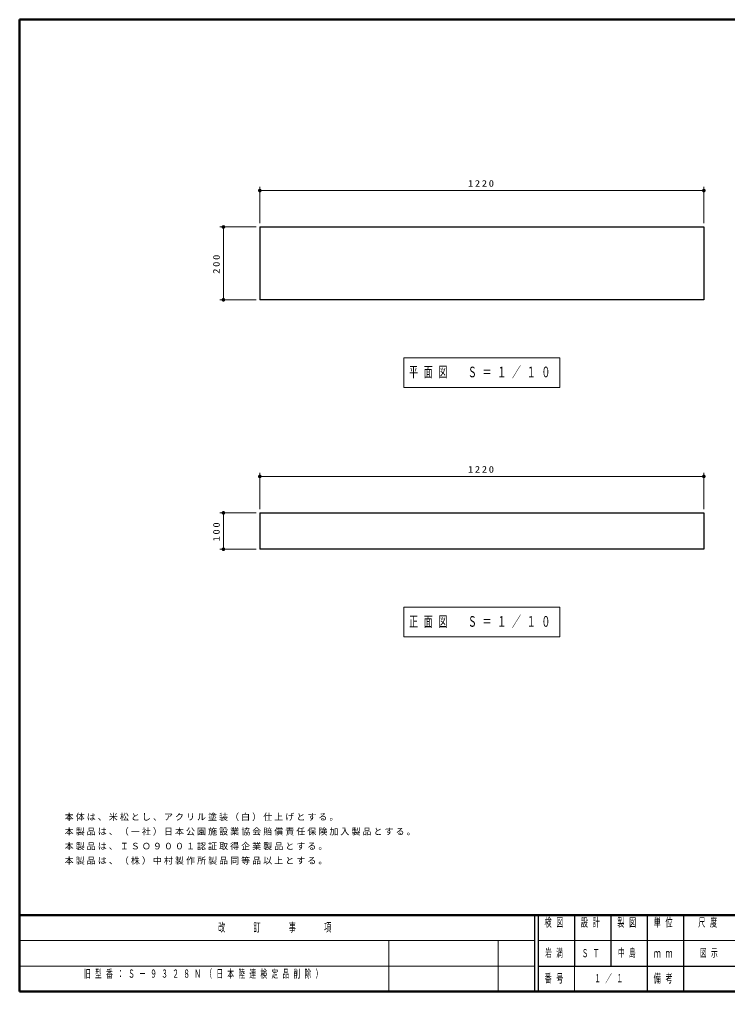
# Model space of a CAD drawing. Units: millimetres on the paper, scale 1:10. Extents: x -385 to 0, y 0 to 267.
# Drawn here: x -385 to -190.4, y 0 to 267 of the extents above; entities that cross this region are included whole.
import ezdxf

# ---------------------------------------------------------------- set-up
doc = ezdxf.new("R2010")
doc.units = ezdxf.units.MM
doc.layers.add('1_10', color=7, linetype='Continuous', lineweight=13)
doc.layers.add('NAKAMURA図枠', color=7, linetype='Continuous', lineweight=13)
doc.layers.add('CLASS1', color=7, linetype='Continuous')
doc.layers.add('図面情報', color=7, linetype='Continuous')
doc.styles.add('ＭＳ ゴシック', font='')
doc.styles.get('ＭＳ ゴシック').set_extended_font_data('MS Gothic')

# ---------------------------------------------------------------- blocks, each defined once
blk = doc.blocks.new('filled_dot')
at = {"color": 0, "linetype": 'Continuous', "lineweight": -2, "const_width": 1.25}
blk.add_lwpolyline([(-0.625, 0, 1), (0.625, 0, 1)], format="xyb", close=True, dxfattribs=at)

msp = doc.modelspace()

# ---------------------------------------------------------------- linework, layer by layer
at = {"layer": '1_10'}
for p, q in [((-318.948, 211.001), (-318.948, 221.001)), ((-318.948, 220.001), (-196.948, 220.001)), ((-196.948, 211.001), (-196.948, 221.001)), ((-319.948, 210.001), (-329.948, 210.001)), ((-328.948, 190.001), (-328.948, 210.001)), ((-319.948, 190.001), (-329.948, 190.001)), ((-279.348, 174.067), (-279.348, 165.934)), ((-236.548, 174.067), (-279.348, 174.067)), ((-236.548, 165.934), (-236.548, 174.067)), ((-279.348, 165.934), (-236.548, 165.934)), ((-318.948, 132.483), (-318.948, 142.483)), ((-196.948, 132.483), (-196.948, 142.483)), ((-318.948, 141.483), (-196.948, 141.483)), ((-319.948, 131.483), (-329.948, 131.483)), ((-328.948, 121.483), (-328.948, 131.483)), ((-319.948, 121.483), (-329.948, 121.483)), ((-279.348, 105.549), (-279.348, 97.416)), ((-236.548, 105.549), (-279.348, 105.549)), ((-236.548, 97.416), (-236.548, 105.549)), ((-279.348, 97.416), (-236.548, 97.416))]:
    msp.add_line(p, q, dxfattribs=at)
at = {"layer": '1_10', "lineweight": 25}
for p, q in [((-318.948, 210.001), (-196.948, 210.001)), ((-318.948, 210.001), (-318.948, 190.001)), ((-196.948, 210.001), (-196.948, 190.001)), ((-196.948, 190.001), (-318.948, 190.001)), ((-318.948, 131.483), (-196.948, 131.483)), ((-318.948, 131.483), (-318.948, 121.483)), ((-196.948, 131.483), (-196.948, 121.483)), ((-196.948, 121.483), (-318.948, 121.483))]:
    msp.add_line(p, q, dxfattribs=at)
at = {"layer": 'NAKAMURA図枠', "lineweight": 50}
for p, q in [((-385, 267), (-385, 0)), ((0, 267), (-385, 267)), ((-385, 21), (0, 21)), ((-385, 0), (0, 0))]:
    msp.add_line(p, q, dxfattribs=at)
at = {"layer": 'NAKAMURA図枠', "color": 211, "lineweight": 25}
for p, q in [((-243.5, 21), (-243.5, 0)), ((-242.5, 21), (-242.5, 0)), ((-232.5, 21), (-232.5, 7)), ((-222.5, 21), (-222.5, 7)), ((-212.5, 21), (-212.5, 0)), ((-202.5, 21), (-202.5, 7)), ((-242.5, 7), (0, 7))]:
    msp.add_line(p, q, dxfattribs=at)
at = {"layer": 'NAKAMURA図枠'}
for p, q in [((-385, 14), (-243.5, 14)), ((-283.5, 14), (-283.5, 0)), ((-253.5, 14), (-253.5, 0)), ((-242.5, 14), (-187.5, 14)), ((-385, 7), (-243.5, 7)), ((-232.5, 7), (-232.5, 0))]:
    msp.add_line(p, q, dxfattribs=at)
at = {"layer": 'NAKAMURA図枠', "lineweight": 25}
msp.add_line((-202.5, 7), (-202.5, 0), dxfattribs=at)

# ---------------------------------------------------------------- block references
at = {"layer": '1_10', "xscale": 0.4, "yscale": 0.4}
for p in [(-318.948, 220.001), (-318.948, 141.483)]:
    msp.add_blockref('filled_dot', p, dxfattribs=at)
for p, rotation in [((-196.948, 220.001), 180), ((-328.948, 210.001), 270), ((-328.948, 190.001), 90), ((-196.948, 141.483), 180), ((-328.948, 131.483), 270), ((-328.948, 121.483), 90)]:
    msp.add_blockref('filled_dot', p, dxfattribs=dict(at, rotation=rotation))

# ---------------------------------------------------------------- texts
at = {"layer": '1_10', "style": 'ＭＳ ゴシック'}
for s, insert, char_height, attachment_point in [('\\T1.33;\\W1.15;1220', (-257.948, 221.001), 1.833, 8), ('\\T1.64;\\W0.6;平面図\u3000Ｓ＝１／１０', (-277.948, 170.001), 2.933, 4), ('\\T1.33;\\W1.15;1220', (-257.948, 142.483), 1.833, 8), ('\\T1.64;\\W0.6;正面図\u3000Ｓ＝１／１０', (-277.948, 101.483), 2.933, 4)]:
    msp.add_mtext(s, dxfattribs=dict(at, insert=insert, char_height=char_height, attachment_point=attachment_point))
at = {"layer": '1_10', "char_height": 1.833, "attachment_point": 8, "rotation": 90, "style": 'ＭＳ ゴシック'}
for s, insert in [('\\T1.33;\\W1.15;200', (-329.948, 200.001)), ('\\T1.33;\\W1.15;100', (-329.948, 126.483))]:
    msp.add_mtext(s, dxfattribs=dict(at, insert=insert))
at = {"layer": 'CLASS1', "char_height": 1.76, "attachment_point": 7, "style": 'ＭＳ ゴシック'}
for s, insert in [('\\T1.23;本体は、米松とし、アクリル塗装（白）仕上げとする。', (-372.567, 46.845)), ('\\T1.23;本製品は、（一社）日本公園施設業協会賠償責任保険加入製品とする。', (-372.567, 42.845)), ('\\T1.23;本製品は、ＩＳＯ９００１認証取得企業製品とする。', (-372.567, 38.845)), ('\\T1.23;本製品は、（株）中村製作所製品同等品以上とする。', (-372.567, 34.845))]:
    msp.add_mtext(s, dxfattribs=dict(at, insert=insert))
at = {"layer": 'NAKAMURA図枠', "color": 4, "char_height": 2.346, "style": 'ＭＳ ゴシック'}
for s, insert, attachment_point in [('\\T1.64;\\W0.6;改\u3000\u3000訂\u3000\u3000事\u3000\u3000項', (-314.25, 17.5), 5), ('\\T1.64;\\W0.6;検図', (-237.5, 20.167), 2), ('\\T1.64;\\W0.6;設計', (-227.5, 20.167), 2), ('\\T1.64;\\W0.6;製図', (-217.5, 20.167), 2), ('\\T1.64;\\W0.6;単位', (-207.5, 20.167), 2), ('\\T1.64;\\W0.6;尺度', (-195.25, 20.167), 2), ('\\T1.64;\\W0.6;ｍｍ', (-207.5, 10.5), 5), ('\\T1.64;\\W0.6;番号', (-237.5, 3.5), 5), ('\\T1.64;\\W0.6;備考', (-207.5, 3.5), 5)]:
    msp.add_mtext(s, dxfattribs=dict(at, insert=insert, attachment_point=attachment_point))
at = {"layer": '図面情報', "char_height": 2.199, "style": 'ＭＳ ゴシック'}
for s, insert, attachment_point in [('\\T1.64;\\W0.6;岩満', (-237.5, 10.5), 5), ('\\T1.64;\\W0.6;ＳＴ', (-230.5, 10.5), 4), ('\\T1.64;\\W0.6;中島', (-217.5, 10.5), 5), ('\\T1.64;\\W0.6;図示', (-198, 10.5), 4), ('\\T1.64;\\W0.6;旧型番：Ｓ－９３２８Ｎ（日本陸連検定品削除）', (-367.25, 6), 1), ('\\T1.64;\\W0.6;１／１', (-222.5, 3.5), 5)]:
    msp.add_mtext(s, dxfattribs=dict(at, insert=insert, attachment_point=attachment_point))

doc.saveas('drawing.dxf')
